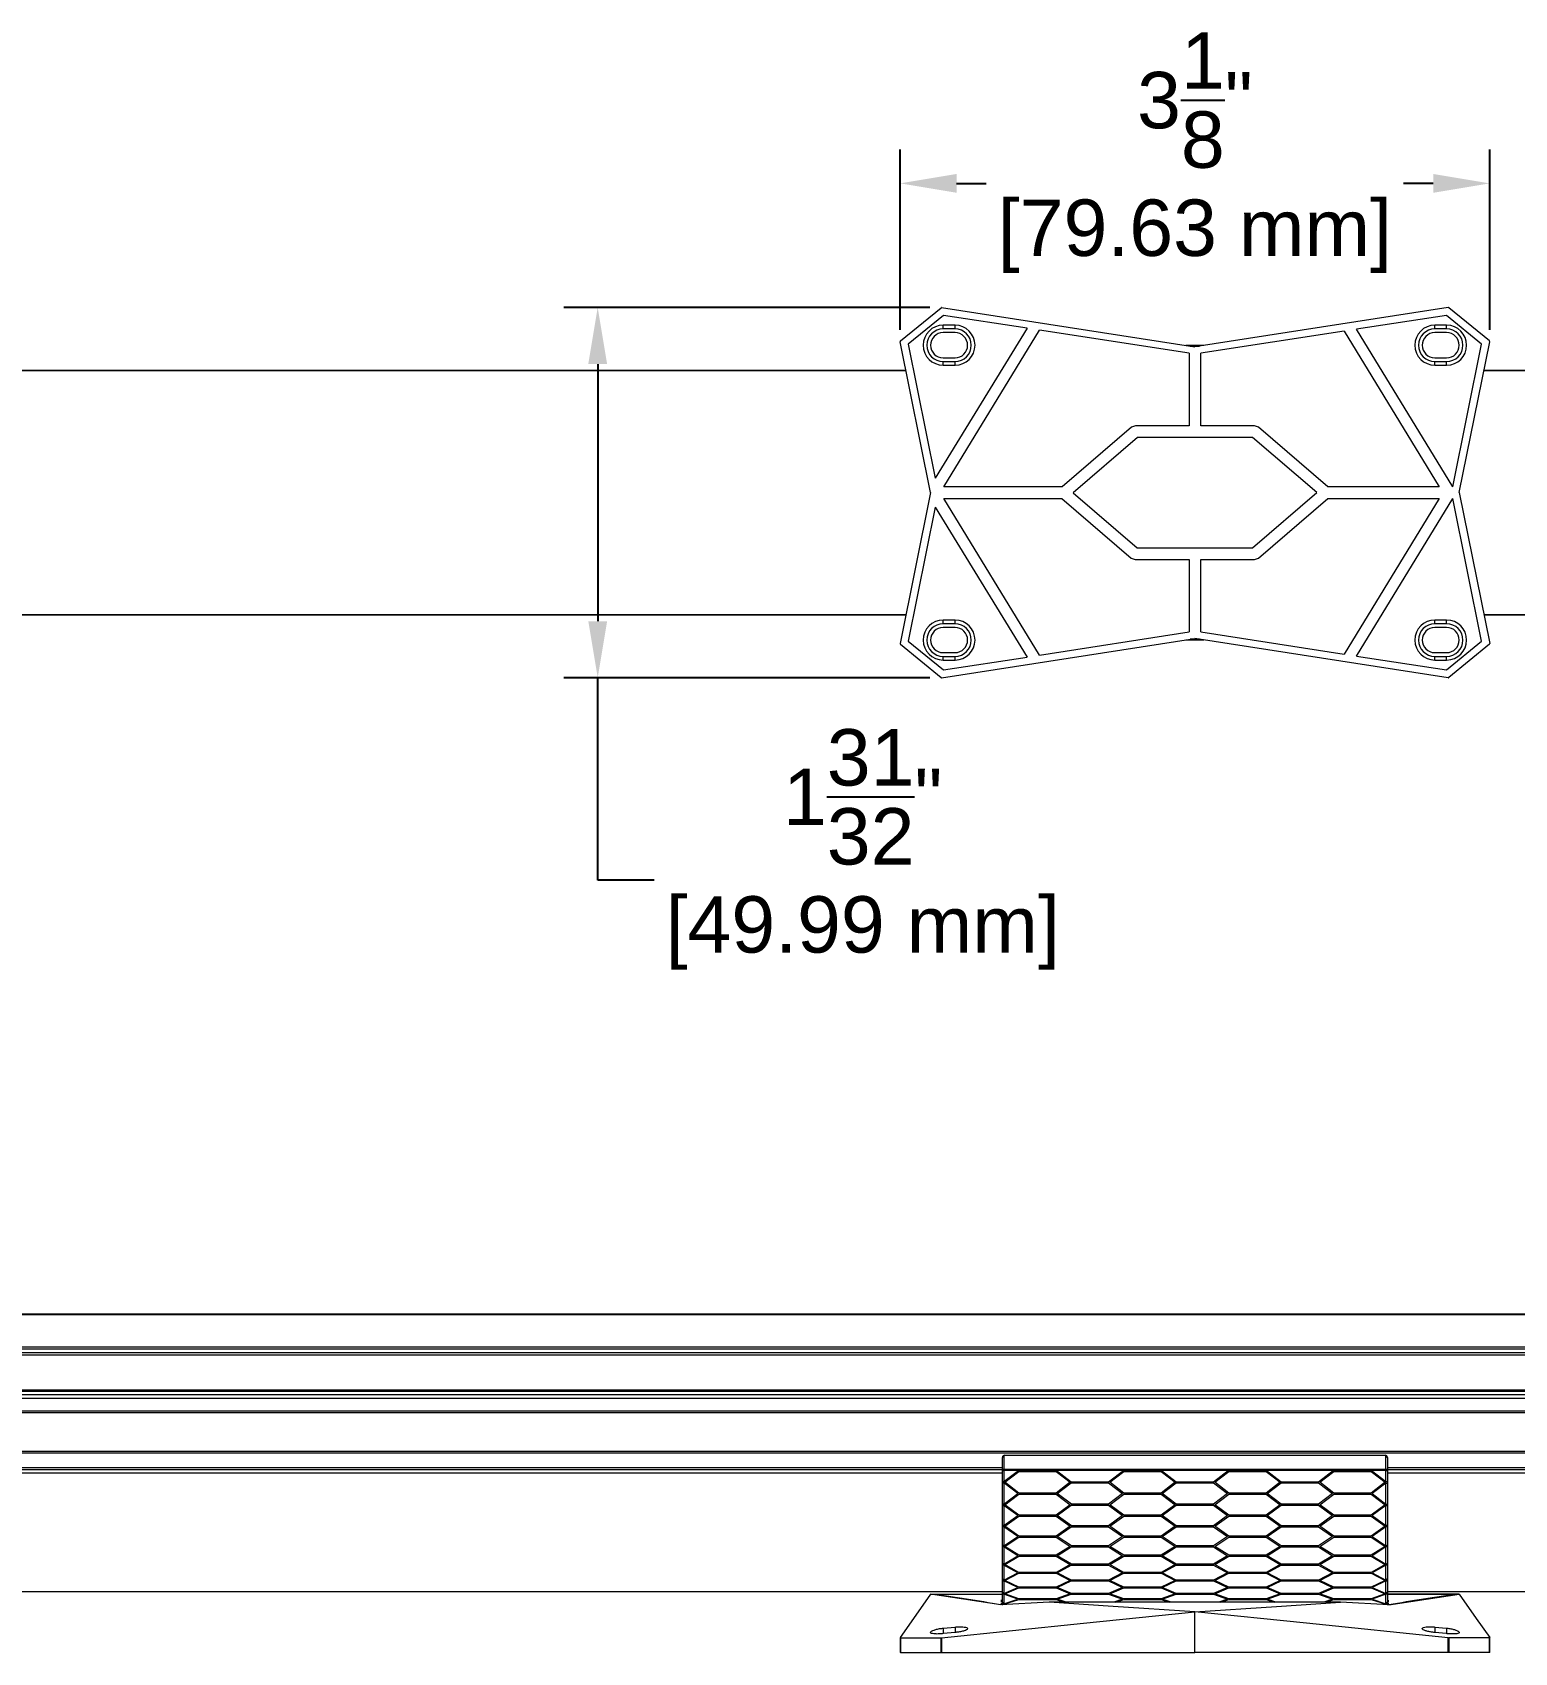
# Model space of a CAD drawing. Header units: inches. Extents: x 0.3 to 62.2, y -4.9 to 14.1.
# Drawn here: x 41.33 to 49.21, y 5.24 to 13.86 of the extents above; entities that cross this region are included whole.
import ezdxf

# ---------------------------------------------------------------- set-up
doc = ezdxf.new("R2010")
doc.units = ezdxf.units.IN
doc.header["$MEASUREMENT"] = 0
doc.layers.get('Defpoints').update_dxf_attribs({"color": 1})
doc.layers.add('Graze 2.0 Int', color=7, linetype='Continuous')
doc.styles.get("Standard").update_dxf_attribs({"font": 'Arial.ttf'})
doc.dimstyles.new('.1 DIM', dxfattribs={"dimscale": 0, "dimtxt": 0.3, "dimasz": 0.3, "dimexe": 0.18, "dimexo": 0.0625, "dimgap": 0.09, "dimtad": 0, "dimtih": 1, "dimtoh": 1, "dimdec": 5, "dimzin": 0, "dimdsep": 46, "dimlunit": 4, "dimtxsty": 'Standard', "dimcen": 0.09, "dimadec": 0, "dimazin": 0, "dimtfac": 1, "dimtdec": 5, "dimtofl": 0, "dimtmove": 0, "dimatfit": 3, "dimfxl": 1, "dimtolj": 1, "dimtzin": 0, "dimarcsym": 0})

# ---------------------------------------------------------------- blocks, each defined once
blk = doc.blocks.new('*D38')
at = {"layer": 'Defpoints', "color": 0, "lineweight": -2, "transparency": 16777216}
for p, q in [((45.9433, 12.2759), (45.9433, 13.2346)), ((49.0782, 12.2759), (49.0782, 13.2346)), ((46.2433, 13.0546), (46.4017, 13.0546)), ((48.7782, 13.0546), (48.6199, 13.0546))]:
    blk.add_line(p, q, dxfattribs=at)
at = {"layer": 'Defpoints', "color": 0, "transparency": 16777216}
for p in [(49.0782, 13.0546), (45.9433, 12.2134), (49.0782, 12.2134)]:
    blk.add_point(p, dxfattribs=at)
for points in [[(46.2433, 13.1046), (46.2433, 13.0046), (45.9433, 13.0546)], [(48.7782, 13.1046), (48.7782, 13.0046), (49.0782, 13.0546)]]:
    blk.add_solid(points, dxfattribs=at)
at = {"layer": 'Defpoints', "color": 0, "transparency": 16777216, "char_height": 0.3, "attachment_point": 5}
for s, insert in [('\\A1;3{\\H1x;\\S1/8;}"', (47.5108, 13.4974)), ('\\A1;[79.63 mm]', (47.5108, 12.7736))]:
    blk.add_mtext(s, dxfattribs=dict(at, insert=insert))
blk = doc.blocks.new('*D39')
at = {"layer": 'Defpoints', "color": 0, "lineweight": -2, "transparency": 16777216}
for p, q in [((46.1008, 12.3941), (44.1553, 12.3941)), ((44.3353, 12.0941), (44.3353, 10.726)), ((46.1008, 10.426), (44.1553, 10.426)), ((44.3353, 9.3495), (44.3353, 10.426)), ((44.6353, 9.3495), (44.3353, 9.3495))]:
    blk.add_line(p, q, dxfattribs=at)
at = {"layer": 'Defpoints', "color": 0, "transparency": 16777216}
for p in [(46.1633, 12.3941), (44.3353, 10.426), (46.1633, 10.426)]:
    blk.add_point(p, dxfattribs=at)
for points in [[(44.2853, 12.0941), (44.3853, 12.0941), (44.3353, 12.3941)], [(44.2853, 10.726), (44.3853, 10.726), (44.3353, 10.426)]]:
    blk.add_solid(points, dxfattribs=at)
at = {"layer": 'Defpoints', "color": 0, "transparency": 16777216, "char_height": 0.3, "attachment_point": 5}
for s, insert in [('\\A1;1{\\H1x;\\S31/32;}"', (45.7444, 9.7924)), ('\\A1;[49.99 mm]', (45.7444, 9.0686))]:
    blk.add_mtext(s, dxfattribs=dict(at, insert=insert))

msp = doc.modelspace()

# ---------------------------------------------------------------- linework, layer by layer
at = {"layer": 'Graze 2.0 Int', "color": 7, "linetype": 'Continuous', "lineweight": 15}
for p, q in [((45.944756, 12.216441), (46.160768, 12.393205)), ((46.173472, 12.352727), (45.986202, 12.199484)), ((46.163863, 12.394049), (47.510768, 12.186043)), ((46.618173, 12.284051), (46.173472, 12.352727)), ((48.857674, 12.394049), (47.510768, 12.186043)), ((48.848065, 12.352727), (48.370095, 12.278913)), ((49.035334, 12.199484), (48.848065, 12.352727)), ((49.076781, 12.216441), (48.860768, 12.393205)), ((46.618173, 12.284051), (46.130021, 11.486416)), ((46.172192, 12.280534), (46.172192, 12.300219)), ((46.235186, 12.300219), (46.172192, 12.300219)), ((46.235186, 12.280534), (46.172192, 12.280534)), ((46.235186, 12.260848), (46.172192, 12.260848)), ((46.174851, 11.44101), (46.684519, 12.273805)), ((46.235186, 12.280534), (46.235186, 12.300219)), ((47.479796, 12.150988), (46.684519, 12.273805)), ((48.303742, 12.268666), (47.541735, 12.150988)), ((48.303742, 12.268666), (48.810273, 11.44101)), ((48.88249, 11.441666), (48.370095, 12.278913)), ((48.786351, 12.280534), (48.786351, 12.300219)), ((48.849344, 12.300219), (48.786351, 12.300219)), ((48.849344, 12.280534), (48.786351, 12.280534)), ((48.849344, 12.260848), (48.786351, 12.260848)), ((48.849344, 12.280534), (48.849344, 12.300219)), ((46.105261, 11.41004), (45.94339, 12.212616)), ((45.986202, 12.199484), (46.130021, 11.486416)), ((47.558265, 12.193378), (47.463272, 12.193378)), ((47.479796, 12.150988), (47.479796, 11.765716)), ((47.541735, 11.765716), (47.541735, 12.150988)), ((48.88249, 11.441666), (49.035334, 12.199484)), ((48.916275, 11.41004), (49.078147, 12.212616)), ((46.172192, 12.126986), (46.235186, 12.126986)), ((46.172192, 12.107301), (46.235186, 12.107301)), ((46.172192, 12.087615), (46.172192, 12.107301)), ((46.172192, 12.087615), (46.235186, 12.087615)), ((46.235186, 12.087615), (46.235186, 12.107301)), ((48.786351, 12.126986), (48.849344, 12.126986)), ((48.786351, 12.107301), (48.849344, 12.107301)), ((48.786351, 12.087615), (48.786351, 12.107301)), ((48.786351, 12.087615), (48.849344, 12.087615)), ((48.849344, 12.087615), (48.849344, 12.107301)), ((45.974301, 12.059356), (13.022658, 12.059356)), ((13.022719, 12.059663), (45.974239, 12.059663)), ((52.109316, 12.059356), (49.047236, 12.059356)), ((49.047298, 12.059663), (53.430217, 12.059663)), ((47.174256, 11.758247), (46.80465, 11.44101)), ((47.194428, 11.765716), (47.174256, 11.758247)), ((47.479796, 11.765716), (47.194428, 11.765716)), ((47.828202, 11.765716), (47.541735, 11.765716)), ((47.848374, 11.758243), (47.828202, 11.765716)), ((48.217828, 11.44101), (47.848374, 11.758243)), ((47.205897, 11.703776), (46.862716, 11.409222)), ((47.816729, 11.703776), (47.205897, 11.703776)), ((48.158819, 11.41004), (47.816729, 11.703776)), ((46.105261, 11.41004), (45.94339, 10.607464)), ((46.80465, 11.44101), (46.174851, 11.44101)), ((46.174851, 11.37907), (46.802756, 11.37907)), ((46.684519, 10.546275), (46.174851, 11.37907)), ((46.802756, 11.37907), (47.172061, 11.06184)), ((46.862716, 11.409222), (47.203717, 11.116303)), ((47.816729, 11.116303), (48.158819, 11.41004)), ((47.848374, 11.06184), (48.217828, 11.37907)), ((48.810273, 11.44101), (48.217828, 11.44101)), ((48.217828, 11.37907), (48.810267, 11.37907)), ((48.810267, 11.37907), (48.303742, 10.551414)), ((48.370095, 10.541167), (48.88249, 11.378414)), ((49.035334, 10.620596), (48.88249, 11.378414)), ((48.916275, 11.41004), (49.078147, 10.607464)), ((46.130021, 11.333663), (45.986202, 10.620596)), ((46.130021, 11.333663), (46.618173, 10.536029)), ((47.203717, 11.116303), (47.816729, 11.116303)), ((47.172061, 11.06184), (47.192241, 11.054364)), ((47.192241, 11.054364), (47.479796, 11.054364)), ((47.479796, 11.054364), (47.479796, 10.669092)), ((47.541735, 11.054364), (47.828202, 11.054364)), ((47.541735, 10.669092), (47.541735, 11.054364)), ((47.828202, 11.054364), (47.848374, 11.06184)), ((13.022658, 10.760724), (45.974301, 10.760724)), ((45.974239, 10.760416), (13.022719, 10.760416)), ((46.172192, 10.712779), (46.172192, 10.732464)), ((46.235186, 10.732464), (46.172192, 10.732464)), ((46.235186, 10.712779), (46.172192, 10.712779)), ((46.235186, 10.693093), (46.172192, 10.693093)), ((46.235186, 10.712779), (46.235186, 10.732464)), ((48.786351, 10.712779), (48.786351, 10.732464)), ((48.849344, 10.732464), (48.786351, 10.732464)), ((48.849344, 10.712779), (48.786351, 10.712779)), ((48.849344, 10.693093), (48.786351, 10.693093)), ((48.849344, 10.712779), (48.849344, 10.732464)), ((49.047236, 10.760724), (52.109316, 10.760724)), ((53.430217, 10.760416), (49.047298, 10.760416)), ((45.944756, 10.603638), (46.160768, 10.426875)), ((45.986202, 10.620596), (46.173472, 10.467353)), ((46.163863, 10.426031), (47.510768, 10.634036)), ((46.684519, 10.546275), (47.479801, 10.669092)), ((47.463272, 10.626702), (47.558265, 10.626702)), ((47.479796, 10.669092), (47.479801, 10.669092)), ((48.857674, 10.426031), (47.510768, 10.634036)), ((47.541735, 10.669092), (48.303742, 10.551414)), ((48.848065, 10.467353), (49.035334, 10.620596)), ((49.076781, 10.603638), (48.860768, 10.426875)), ((46.172192, 10.559231), (46.235186, 10.559231)), ((46.172192, 10.539546), (46.235186, 10.539546)), ((46.172192, 10.51986), (46.172192, 10.539546)), ((46.172192, 10.51986), (46.235186, 10.51986)), ((46.173472, 10.467353), (46.618173, 10.536029)), ((46.235186, 10.51986), (46.235186, 10.539546)), ((48.370095, 10.541167), (48.848065, 10.467353)), ((48.786351, 10.559231), (48.849344, 10.559231)), ((48.786351, 10.539546), (48.849344, 10.539546)), ((48.786351, 10.51986), (48.786351, 10.539546)), ((48.786351, 10.51986), (48.849344, 10.51986)), ((48.849344, 10.51986), (48.849344, 10.539546)), ((53.430217, 7.041502), (5.566741, 7.041502)), ((53.430217, 7.038469), (5.566741, 7.038469)), ((5.566741, 6.868111), (53.430217, 6.868111)), ((53.430217, 6.855653), (5.566741, 6.855653)), ((5.566741, 6.838355), (53.430217, 6.838355)), ((53.430217, 6.823091), (5.566741, 6.823091)), ((53.430217, 6.637394), (5.566741, 6.637394)), ((6.887643, 6.631966), (52.109316, 6.631966)), ((6.887643, 6.613516), (52.109316, 6.613516)), ((52.109316, 6.593604), (6.887643, 6.593604)), ((6.887643, 6.526882), (52.109316, 6.526882)), ((52.109316, 6.517449), (6.887643, 6.517449)), ((52.109316, 6.310733), (6.887643, 6.310733)), ((52.109316, 6.302859), (6.887643, 6.302859)), ((46.498931, 6.289778), (46.494993, 6.28584)), ((46.498931, 6.291048), (46.498931, 6.289778)), ((46.498931, 6.291048), (48.522606, 6.291048)), ((48.522606, 6.289778), (46.498931, 6.289778)), ((48.522606, 6.291048), (48.522606, 6.289778)), ((48.526543, 6.28584), (48.522606, 6.289778)), ((12.509838, 6.216243), (46.487119, 6.216243)), ((46.487119, 6.211057), (46.487119, 6.279237)), ((46.487119, 6.151879), (46.487119, 6.211057)), ((46.494993, 6.28584), (46.494993, 6.217661)), ((46.494993, 6.217661), (48.526543, 6.217661)), ((46.494993, 6.217661), (46.494993, 6.210905)), ((48.526543, 6.210905), (46.494993, 6.210905)), ((46.494993, 6.210905), (46.494993, 6.151126)), ((46.494993, 6.151126), (46.572252, 6.210698)), ((46.499821, 6.147413), (46.574273, 6.204799)), ((46.572252, 6.210698), (46.774785, 6.210698)), ((46.574273, 6.204799), (46.772764, 6.204799)), ((46.772764, 6.204799), (46.847419, 6.147257)), ((46.774785, 6.210698), (46.853257, 6.150193)), ((47.05188, 6.150193), (47.130351, 6.210698)), ((47.057921, 6.147413), (47.132372, 6.204799)), ((47.130351, 6.210698), (47.332885, 6.210698)), ((47.132372, 6.204799), (47.330864, 6.204799)), ((47.330864, 6.204799), (47.405519, 6.147257)), ((47.332885, 6.210698), (47.411357, 6.150193)), ((47.60998, 6.150193), (47.688445, 6.210698)), ((47.616021, 6.147413), (47.690466, 6.204799)), ((47.688445, 6.210698), (47.890985, 6.210698)), ((47.690466, 6.204799), (47.888964, 6.204799)), ((47.888964, 6.204799), (47.963612, 6.147257)), ((47.890985, 6.210698), (47.969451, 6.150193)), ((48.168073, 6.150193), (48.246545, 6.210698)), ((48.174114, 6.147413), (48.248565, 6.204799)), ((48.246545, 6.210698), (48.449085, 6.210698)), ((48.248565, 6.204799), (48.447064, 6.204799)), ((48.447064, 6.204799), (48.521712, 6.147257)), ((48.449085, 6.210698), (48.526543, 6.150968)), ((48.526543, 6.217661), (48.526543, 6.28584)), ((48.526543, 6.217661), (48.526543, 6.210905)), ((48.526543, 6.150968), (48.526543, 6.210905)), ((48.534418, 6.279237), (48.534418, 6.211057)), ((48.534418, 6.216243), (52.109316, 6.216243)), ((48.534418, 6.211057), (48.534418, 6.151723)), ((46.487119, 6.144529), (46.487119, 6.151879)), ((46.487119, 6.033771), (46.487119, 6.144529)), ((46.494993, 6.151126), (46.494993, 6.143701)), ((46.568632, 6.087391), (46.494993, 6.143701)), ((46.494993, 6.143701), (46.494993, 6.031819)), ((46.574673, 6.090142), (46.499821, 6.147413)), ((46.847419, 6.147257), (46.772764, 6.090142)), ((46.77897, 6.087392), (46.853421, 6.144323)), ((46.853257, 6.150193), (47.05188, 6.150193)), ((46.853421, 6.144323), (47.051913, 6.144323)), ((47.051913, 6.144323), (47.12655, 6.087251)), ((47.132772, 6.090142), (47.057921, 6.147413)), ((47.405519, 6.147257), (47.330864, 6.090142)), ((47.337069, 6.087392), (47.411521, 6.144323)), ((47.411357, 6.150193), (47.60998, 6.150193)), ((47.411521, 6.144323), (47.610012, 6.144323)), ((47.610012, 6.144323), (47.684647, 6.087254)), ((47.690873, 6.090142), (47.616021, 6.147413)), ((47.963612, 6.147257), (47.888964, 6.090142)), ((47.895169, 6.087392), (47.969621, 6.144323)), ((47.969451, 6.150193), (48.168073, 6.150193)), ((47.969621, 6.144323), (48.168112, 6.144323)), ((48.168112, 6.144323), (48.242746, 6.087254)), ((48.248972, 6.090142), (48.174114, 6.147413)), ((48.521712, 6.147257), (48.447064, 6.090142)), ((48.526543, 6.143549), (48.452903, 6.087238)), ((48.526543, 6.143549), (48.526543, 6.150968)), ((48.526543, 6.031665), (48.526543, 6.143549)), ((48.534418, 6.151723), (48.534418, 6.144378)), ((48.534418, 6.144378), (48.534418, 6.033619)), ((46.487119, 6.026624), (46.487119, 6.033771)), ((46.494993, 6.031819), (46.568632, 6.087391)), ((46.494993, 6.031819), (46.494993, 6.024599)), ((46.499821, 6.028207), (46.574273, 6.084336)), ((46.574273, 6.084336), (46.772764, 6.084336)), ((46.772764, 6.090142), (46.574673, 6.090142)), ((46.772764, 6.084336), (46.847419, 6.028056)), ((46.853821, 6.030912), (46.77897, 6.087392)), ((47.12655, 6.087251), (47.051881, 6.030912)), ((47.057938, 6.028195), (47.132405, 6.084335)), ((47.132405, 6.084335), (47.330864, 6.084336)), ((47.330864, 6.090142), (47.132772, 6.090142)), ((47.330864, 6.084336), (47.405519, 6.028056)), ((47.411921, 6.030912), (47.337069, 6.087392)), ((47.684647, 6.087254), (47.60998, 6.030912)), ((47.616038, 6.028195), (47.690505, 6.084335)), ((47.690505, 6.084335), (47.888964, 6.084336)), ((47.888964, 6.090142), (47.690873, 6.090142)), ((47.888964, 6.084336), (47.963612, 6.028056)), ((47.970021, 6.030912), (47.895169, 6.087392)), ((48.242746, 6.087254), (48.168074, 6.030912)), ((48.174135, 6.028192), (48.248605, 6.084336)), ((48.248605, 6.084336), (48.447064, 6.084336)), ((48.447064, 6.090142), (48.248972, 6.090142)), ((48.447064, 6.084336), (48.521712, 6.028056)), ((48.452903, 6.087238), (48.526543, 6.031665)), ((48.526543, 6.024451), (48.526543, 6.031665)), ((48.534418, 6.033619), (48.534418, 6.026477)), ((46.487119, 5.920254), (46.487119, 6.026624)), ((46.568633, 5.970198), (46.494993, 6.024599)), ((46.494993, 6.024599), (46.494993, 5.917149)), ((46.494993, 5.917149), (46.568633, 5.970198)), ((46.574673, 5.972842), (46.499821, 6.028207)), ((46.499821, 5.913724), (46.574273, 5.967266)), ((46.574273, 5.967266), (46.772764, 5.967266)), ((46.772764, 5.972842), (46.574673, 5.972842)), ((46.847419, 6.028056), (46.772764, 5.972842)), ((46.772764, 5.967266), (46.847419, 5.913581)), ((46.77897, 5.9702), (46.853421, 6.025203)), ((46.853821, 5.916288), (46.77897, 5.9702)), ((46.853421, 6.025203), (47.051913, 6.025203)), ((47.051881, 6.030912), (46.853821, 6.030912)), ((47.12655, 5.970065), (47.05188, 5.916288)), ((47.051913, 6.025203), (47.12655, 5.970065)), ((47.057937, 5.913712), (47.132406, 5.967266)), ((47.132772, 5.972842), (47.057938, 6.028195)), ((47.132406, 5.967266), (47.330864, 5.967266)), ((47.330864, 5.972842), (47.132772, 5.972842)), ((47.405519, 6.028056), (47.330864, 5.972842)), ((47.330864, 5.967266), (47.405519, 5.913581)), ((47.337069, 5.9702), (47.411521, 6.025203)), ((47.411921, 5.916288), (47.337069, 5.9702)), ((47.411521, 6.025203), (47.610012, 6.025203)), ((47.60998, 6.030912), (47.411921, 6.030912)), ((47.684647, 5.970068), (47.60998, 5.916288)), ((47.610012, 6.025203), (47.684647, 5.970068)), ((47.616037, 5.913712), (47.690505, 5.967266)), ((47.690873, 5.972842), (47.616038, 6.028195)), ((47.690505, 5.967266), (47.888964, 5.967266)), ((47.888964, 5.972842), (47.690873, 5.972842)), ((47.963612, 6.028056), (47.888964, 5.972842)), ((47.888964, 5.967266), (47.963612, 5.913581)), ((47.895169, 5.9702), (47.969621, 6.025203)), ((47.970021, 5.916288), (47.895169, 5.9702)), ((47.969621, 6.025203), (48.168112, 6.025203)), ((48.168074, 6.030912), (47.970021, 6.030912)), ((48.242747, 5.970068), (48.168073, 5.916288)), ((48.168112, 6.025203), (48.242747, 5.970068)), ((48.174134, 5.91371), (48.248605, 5.967266)), ((48.248972, 5.972842), (48.174135, 6.028192)), ((48.248605, 5.967266), (48.447064, 5.967266)), ((48.447064, 5.972842), (48.248972, 5.972842)), ((48.521712, 6.028056), (48.447064, 5.972842)), ((48.447064, 5.967266), (48.521712, 5.913581)), ((48.526543, 6.024451), (48.452903, 5.970052)), ((48.452903, 5.970052), (48.526543, 5.917004)), ((48.526543, 5.917004), (48.526543, 6.024451)), ((48.534418, 6.026477), (48.534418, 5.92011)), ((46.487119, 5.913479), (46.487119, 5.920254)), ((46.487119, 5.814046), (46.487119, 5.913479)), ((46.494993, 5.917149), (46.494993, 5.910306)), ((46.568633, 5.859116), (46.494993, 5.910306)), ((46.494993, 5.910306), (46.494993, 5.809863)), ((46.494993, 5.809863), (46.568633, 5.859116)), ((46.574673, 5.861588), (46.499821, 5.913724)), ((46.772764, 5.861588), (46.574673, 5.861588)), ((46.847419, 5.913581), (46.772764, 5.861588)), ((46.77897, 5.859117), (46.853421, 5.910878)), ((46.853821, 5.809069), (46.77897, 5.859117)), ((46.853421, 5.910878), (47.051913, 5.910878)), ((47.05188, 5.916288), (46.853821, 5.916288)), ((47.12655, 5.858991), (47.05188, 5.809069)), ((47.051913, 5.910878), (47.12655, 5.858991)), ((47.132772, 5.861588), (47.057937, 5.913712)), ((47.330864, 5.861588), (47.132772, 5.861588)), ((47.405519, 5.913581), (47.330864, 5.861588)), ((47.337069, 5.859117), (47.411521, 5.910878)), ((47.411921, 5.809069), (47.337069, 5.859117)), ((47.411521, 5.910878), (47.610012, 5.910878)), ((47.60998, 5.916288), (47.411921, 5.916288)), ((47.684647, 5.858994), (47.60998, 5.809069)), ((47.610012, 5.910878), (47.684647, 5.858994)), ((47.690873, 5.861588), (47.616037, 5.913712)), ((47.888964, 5.861588), (47.690873, 5.861588)), ((47.963612, 5.913581), (47.888964, 5.861588)), ((47.895169, 5.859117), (47.969621, 5.910878)), ((47.970021, 5.809069), (47.895169, 5.859117)), ((47.969621, 5.910878), (48.168112, 5.910878)), ((48.168073, 5.916288), (47.970021, 5.916288)), ((48.242747, 5.858994), (48.168073, 5.809069)), ((48.168112, 5.910878), (48.242747, 5.858994)), ((48.248972, 5.861588), (48.174134, 5.91371)), ((48.447064, 5.861588), (48.248972, 5.861588)), ((48.521712, 5.913581), (48.447064, 5.861588)), ((48.526543, 5.910165), (48.452903, 5.858979)), ((48.452903, 5.858979), (48.526543, 5.809728)), ((48.526543, 5.910165), (48.526543, 5.917004)), ((48.526543, 5.809728), (48.526543, 5.910165)), ((48.534418, 5.92011), (48.534418, 5.91334)), ((48.534418, 5.91334), (48.534418, 5.813913)), ((46.487119, 5.807806), (46.487119, 5.814046)), ((46.487119, 5.717691), (46.487119, 5.807806)), ((46.494993, 5.809863), (46.494993, 5.80356)), ((46.568632, 5.756809), (46.494993, 5.80356)), ((46.494993, 5.80356), (46.494993, 5.712529)), ((46.499821, 5.806706), (46.574273, 5.856376)), ((46.574673, 5.759051), (46.499821, 5.806706)), ((46.574273, 5.856376), (46.772764, 5.856376)), ((46.772764, 5.856376), (46.847419, 5.806575)), ((46.847419, 5.806575), (46.772764, 5.759051)), ((46.77897, 5.756811), (46.853421, 5.804086)), ((46.853421, 5.804086), (47.051913, 5.804086)), ((47.05188, 5.809069), (46.853821, 5.809069)), ((47.051913, 5.804086), (47.12655, 5.756697)), ((47.057937, 5.806696), (47.132406, 5.856376)), ((47.132772, 5.759051), (47.057937, 5.806696)), ((47.132406, 5.856376), (47.330864, 5.856376)), ((47.330864, 5.856376), (47.405519, 5.806575)), ((47.405519, 5.806575), (47.330864, 5.759051)), ((47.337069, 5.756811), (47.411521, 5.804086)), ((47.411521, 5.804086), (47.610012, 5.804086)), ((47.60998, 5.809069), (47.411921, 5.809069)), ((47.610012, 5.804086), (47.684647, 5.756699)), ((47.616037, 5.806696), (47.690505, 5.856376)), ((47.690873, 5.759051), (47.616037, 5.806696)), ((47.690505, 5.856376), (47.888964, 5.856376)), ((47.888964, 5.856376), (47.963612, 5.806575)), ((47.963612, 5.806575), (47.888964, 5.759051)), ((47.895169, 5.756811), (47.969621, 5.804086)), ((47.969621, 5.804086), (48.168112, 5.804086)), ((48.168073, 5.809069), (47.970021, 5.809069)), ((48.168112, 5.804086), (48.242747, 5.756699)), ((48.174134, 5.806694), (48.248605, 5.856376)), ((48.248972, 5.759051), (48.174134, 5.806694)), ((48.248605, 5.856376), (48.447064, 5.856376)), ((48.447064, 5.856376), (48.521712, 5.806575)), ((48.521712, 5.806575), (48.447064, 5.759051)), ((48.526543, 5.803431), (48.452903, 5.756686)), ((48.526543, 5.803431), (48.526543, 5.809728)), ((48.526543, 5.71241), (48.526543, 5.803431)), ((48.534418, 5.813913), (48.534418, 5.807678)), ((48.534418, 5.807678), (48.534418, 5.717572)), ((46.487119, 5.712135), (46.487119, 5.717691)), ((46.487119, 5.633481), (46.487119, 5.712135)), ((46.494993, 5.712529), (46.568632, 5.756809)), ((46.494993, 5.712529), (46.494993, 5.706917)), ((46.568633, 5.665713), (46.494993, 5.706917)), ((46.494993, 5.706917), (46.494993, 5.627464)), ((46.499821, 5.709717), (46.574273, 5.754327)), ((46.574673, 5.667671), (46.499821, 5.709717)), ((46.574273, 5.754327), (46.772764, 5.754327)), ((46.772764, 5.759051), (46.574673, 5.759051)), ((46.772764, 5.754327), (46.847419, 5.7096)), ((46.847419, 5.7096), (46.772764, 5.667671)), ((46.853821, 5.711822), (46.77897, 5.756811)), ((46.77897, 5.665714), (46.853421, 5.707385)), ((46.853421, 5.707385), (47.051913, 5.707385)), ((47.05188, 5.711822), (46.853821, 5.711822)), ((47.12655, 5.756697), (47.05188, 5.711822)), ((47.051913, 5.707385), (47.12655, 5.665615)), ((47.057937, 5.709708), (47.132406, 5.754327)), ((47.132772, 5.667671), (47.057937, 5.709708)), ((47.132406, 5.754327), (47.330864, 5.754327)), ((47.330864, 5.759051), (47.132772, 5.759051)), ((47.330864, 5.754327), (47.405519, 5.7096)), ((47.405519, 5.7096), (47.330864, 5.667671)), ((47.411921, 5.711822), (47.337069, 5.756811)), ((47.337069, 5.665714), (47.411521, 5.707385)), ((47.411521, 5.707385), (47.610012, 5.707385)), ((47.60998, 5.711822), (47.411921, 5.711822)), ((47.684647, 5.756699), (47.60998, 5.711822)), ((47.610012, 5.707385), (47.684647, 5.665616)), ((47.616037, 5.709708), (47.690505, 5.754327)), ((47.690873, 5.667671), (47.616037, 5.709708)), ((47.690505, 5.754327), (47.888964, 5.754327)), ((47.888964, 5.759051), (47.690873, 5.759051)), ((47.888964, 5.754327), (47.963612, 5.7096)), ((47.963612, 5.7096), (47.888964, 5.667671)), ((47.970021, 5.711822), (47.895169, 5.756811)), ((47.895169, 5.665714), (47.969621, 5.707385)), ((47.969621, 5.707385), (48.168112, 5.707385)), ((48.168073, 5.711822), (47.970021, 5.711822)), ((48.242747, 5.756699), (48.168073, 5.711822)), ((48.168112, 5.707385), (48.242747, 5.665616)), ((48.174134, 5.709706), (48.248605, 5.754327)), ((48.248972, 5.667671), (48.174134, 5.709706)), ((48.248605, 5.754327), (48.447064, 5.754327)), ((48.447064, 5.759051), (48.248972, 5.759051)), ((48.447064, 5.754327), (48.521712, 5.7096)), ((48.521712, 5.7096), (48.447064, 5.667671)), ((48.452903, 5.756686), (48.526543, 5.71241)), ((48.526543, 5.706802), (48.452903, 5.665605)), ((48.526543, 5.706802), (48.526543, 5.71241)), ((48.526543, 5.627362), (48.526543, 5.706802)), ((48.534418, 5.717572), (48.534418, 5.712021)), ((48.534418, 5.712021), (48.534418, 5.63338)), ((46.487119, 5.628742), (46.487119, 5.633481)), ((46.487119, 5.563438), (46.487119, 5.628742)), ((46.494993, 5.627464), (46.568633, 5.665713)), ((46.494993, 5.627464), (46.494993, 5.622677)), ((46.568632, 5.58801), (46.494993, 5.622677)), ((46.494993, 5.622677), (46.494993, 5.55671)), ((46.499821, 5.625064), (46.574273, 5.663548)), ((46.574673, 5.589636), (46.499821, 5.625064)), ((46.574273, 5.663548), (46.772764, 5.663548)), ((46.772764, 5.667671), (46.574673, 5.667671)), ((46.772764, 5.663548), (46.847419, 5.624964)), ((46.847419, 5.624964), (46.772764, 5.589636)), ((46.853821, 5.62686), (46.77897, 5.665714)), ((46.77897, 5.588011), (46.853421, 5.623076)), ((46.853421, 5.623076), (47.051913, 5.623076)), ((47.05188, 5.62686), (46.853821, 5.62686)), ((47.12655, 5.665615), (47.05188, 5.62686)), ((47.051913, 5.623076), (47.12655, 5.587928)), ((47.057937, 5.625056), (47.132406, 5.663548)), ((47.132772, 5.589636), (47.057937, 5.625056)), ((47.132406, 5.663548), (47.330864, 5.663548)), ((47.330864, 5.667671), (47.132772, 5.667671)), ((47.330864, 5.663548), (47.405519, 5.624964)), ((47.405519, 5.624964), (47.330864, 5.589636)), ((47.411921, 5.62686), (47.337069, 5.665714)), ((47.337069, 5.588011), (47.411521, 5.623076)), ((47.411521, 5.623076), (47.610012, 5.623076)), ((47.60998, 5.62686), (47.411921, 5.62686)), ((47.684647, 5.665616), (47.60998, 5.62686)), ((47.610012, 5.623076), (47.684647, 5.58793)), ((47.616037, 5.625056), (47.690505, 5.663548)), ((47.690873, 5.589636), (47.616037, 5.625056)), ((47.690505, 5.663548), (47.888964, 5.663548)), ((47.888964, 5.667671), (47.690873, 5.667671)), ((47.888964, 5.663548), (47.963612, 5.624964)), ((47.963612, 5.624964), (47.888964, 5.589636)), ((47.970021, 5.62686), (47.895169, 5.665714)), ((47.895169, 5.588011), (47.969621, 5.623076)), ((47.969621, 5.623076), (48.168112, 5.623076)), ((48.168073, 5.62686), (47.970021, 5.62686)), ((48.242747, 5.665616), (48.168073, 5.62686)), ((48.168112, 5.623076), (48.242746, 5.58793)), ((48.174134, 5.625054), (48.248605, 5.663548)), ((48.248972, 5.589636), (48.174134, 5.625054)), ((48.248605, 5.663548), (48.447064, 5.663548)), ((48.447064, 5.667671), (48.248972, 5.667671)), ((48.447064, 5.663548), (48.521712, 5.624964)), ((48.521712, 5.624964), (48.447064, 5.589636)), ((48.452903, 5.665605), (48.526543, 5.627362)), ((48.526543, 5.62258), (48.452903, 5.58792)), ((48.526543, 5.62258), (48.526543, 5.627362)), ((48.526543, 5.556628), (48.526543, 5.62258)), ((48.534418, 5.63338), (48.534418, 5.628645)), ((48.534418, 5.628645), (48.534418, 5.563356)), ((12.509838, 5.566619), (46.487119, 5.566619)), ((46.105264, 5.553233), (46.483182, 5.553233)), ((46.105265, 5.553233), (46.479245, 5.552847)), ((46.105324, 5.553224), (46.105276, 5.553232)), ((46.479245, 5.49584), (46.105324, 5.553224)), ((46.479245, 5.552847), (46.487119, 5.552847)), ((46.487119, 5.518117), (46.479245, 5.518117)), ((46.487119, 5.559629), (46.487119, 5.563438)), ((46.487119, 5.509228), (46.487119, 5.559629)), ((46.494993, 5.55671), (46.568632, 5.58801)), ((46.494993, 5.55671), (46.494993, 5.552863)), ((46.568633, 5.52556), (46.494993, 5.552863)), ((46.494993, 5.552863), (46.494993, 5.501951)), ((46.494993, 5.501951), (46.568633, 5.52556)), ((46.499821, 5.554779), (46.574273, 5.586213)), ((46.574673, 5.526817), (46.499821, 5.554779)), ((46.499821, 5.500534), (46.574273, 5.524175)), ((46.574273, 5.586213), (46.772764, 5.586213)), ((46.574273, 5.524175), (46.772764, 5.524175)), ((46.772764, 5.589636), (46.574673, 5.589636)), ((46.772764, 5.526817), (46.574673, 5.526817)), ((46.772764, 5.586213), (46.847419, 5.554699)), ((46.847419, 5.554699), (46.772764, 5.526817)), ((46.853821, 5.556224), (46.77897, 5.588011)), ((46.77897, 5.525561), (46.853421, 5.553183)), ((46.853421, 5.553183), (47.051913, 5.553183)), ((47.051881, 5.556224), (46.853821, 5.556224)), ((47.12655, 5.587928), (47.051881, 5.556224)), ((47.051913, 5.553183), (47.12655, 5.525497)), ((47.057938, 5.554773), (47.132405, 5.586213)), ((47.132772, 5.526817), (47.057938, 5.554773)), ((47.132406, 5.586213), (47.330864, 5.586213)), ((47.132406, 5.524175), (47.330864, 5.524175)), ((47.330864, 5.589636), (47.132772, 5.589636)), ((47.330864, 5.526817), (47.132772, 5.526817)), ((47.330864, 5.586213), (47.405519, 5.554699)), ((47.405519, 5.554699), (47.330864, 5.526817)), ((47.411921, 5.556224), (47.337069, 5.588011)), ((47.337069, 5.525561), (47.411521, 5.553183)), ((47.411521, 5.553183), (47.610012, 5.553183)), ((47.60998, 5.556224), (47.411921, 5.556224)), ((47.684647, 5.58793), (47.60998, 5.556224)), ((47.610012, 5.553183), (47.684647, 5.525498)), ((47.616038, 5.554773), (47.690505, 5.586213)), ((47.690873, 5.526817), (47.616038, 5.554773)), ((47.690505, 5.586213), (47.888964, 5.586213)), ((47.690505, 5.524175), (47.888964, 5.524175)), ((47.888964, 5.589636), (47.690873, 5.589636)), ((47.888964, 5.526817), (47.690873, 5.526817)), ((47.888964, 5.586213), (47.963612, 5.554699)), ((47.963612, 5.554699), (47.888964, 5.526817)), ((47.970021, 5.556224), (47.895169, 5.588011)), ((47.895169, 5.525561), (47.969621, 5.553183)), ((47.969621, 5.553183), (48.168112, 5.553183)), ((48.168074, 5.556224), (47.970021, 5.556224)), ((48.242746, 5.58793), (48.168074, 5.556224)), ((48.168112, 5.553183), (48.242747, 5.525498)), ((48.174135, 5.554771), (48.248605, 5.586213)), ((48.248972, 5.526817), (48.174135, 5.554771)), ((48.248605, 5.586213), (48.447064, 5.586213)), ((48.248605, 5.524175), (48.447064, 5.524175)), ((48.447064, 5.589636), (48.248972, 5.589636)), ((48.447064, 5.526817), (48.248972, 5.526817)), ((48.447064, 5.586213), (48.521712, 5.554699)), ((48.521712, 5.554699), (48.447064, 5.526817)), ((48.447064, 5.524175), (48.521712, 5.500476)), ((48.452903, 5.58792), (48.526543, 5.556628)), ((48.526543, 5.552784), (48.452903, 5.525491)), ((48.452903, 5.525491), (48.526543, 5.50189)), ((48.526543, 5.552784), (48.526543, 5.556628)), ((48.526543, 5.50189), (48.526543, 5.552784)), ((48.534418, 5.566619), (52.109316, 5.566619)), ((48.534418, 5.563356), (48.534418, 5.559551)), ((48.534418, 5.559551), (48.534418, 5.509168)), ((48.542292, 5.552847), (48.534418, 5.552847)), ((48.534418, 5.518117), (48.542292, 5.518117)), ((48.538355, 5.553233), (48.916272, 5.553233)), ((48.916271, 5.553233), (48.542292, 5.552847)), ((48.542292, 5.49584), (48.916213, 5.553224)), ((48.916261, 5.553232), (48.916213, 5.553224)), ((46.736035, 5.51065), (46.479245, 5.49584)), ((46.487119, 5.506441), (46.487119, 5.509228)), ((46.487119, 5.494677), (46.487119, 5.506441)), ((46.494993, 5.501951), (46.494993, 5.499135)), ((48.285502, 5.51065), (46.736035, 5.51065)), ((47.510768, 5.241807), (47.510768, 5.458349)), ((48.542292, 5.49584), (48.285502, 5.51065)), ((48.526543, 5.499077), (48.526543, 5.50189)), ((48.534418, 5.509168), (48.534418, 5.506384)), ((48.534418, 5.506384), (48.534418, 5.494681)), ((46.172192, 5.37166), (46.235186, 5.377893)), ((46.235186, 5.348733), (46.172192, 5.342476)), ((48.786351, 5.377893), (48.849344, 5.37166)), ((48.849344, 5.342476), (48.786351, 5.348733)), ((45.943312, 5.321023), (45.943312, 5.241807)), ((45.944756, 5.32055), (46.160768, 5.32055)), ((45.944756, 5.32055), (45.944756, 5.241807)), ((46.160768, 5.241807), (46.160768, 5.32055)), ((46.163863, 5.320727), (46.163863, 5.241807)), ((48.857674, 5.241807), (48.857674, 5.320727)), ((48.860768, 5.32055), (48.860768, 5.241807)), ((49.076781, 5.32055), (48.860768, 5.32055)), ((49.076781, 5.241807), (49.076781, 5.32055)), ((49.078225, 5.321021), (49.078225, 5.321023)), ((49.078225, 5.241807), (49.078225, 5.321021)), ((45.944756, 5.241807), (45.943312, 5.241807)), ((45.944756, 5.241807), (46.160768, 5.241807)), ((46.163863, 5.241807), (46.160768, 5.241807)), ((46.163863, 5.241807), (47.510768, 5.241807)), ((48.857674, 5.241807), (47.510768, 5.241807)), ((48.860768, 5.241807), (48.857674, 5.241807)), ((49.076781, 5.241807), (48.860768, 5.241807)), ((49.078225, 5.241807), (49.076781, 5.241807))]:
    msp.add_line(p, q, dxfattribs=at)
at = {"layer": 'Graze 2.0 Int', "color": 8, "linetype": 'Continuous', "lineweight": 15}
for p, q in [((47.486177, 12.189841), (47.53536, 12.189841)), ((47.49002, 12.189247), (47.531516, 12.189247)), ((45.974302, 12.059346), (13.022656, 12.059346)), ((52.109316, 12.059346), (49.047234, 12.059346)), ((13.022656, 10.760733), (45.974302, 10.760733)), ((49.047234, 10.760733), (52.109316, 10.760733)), ((47.535457, 10.630224), (47.48608, 10.630224)), ((47.53162, 10.630816), (47.489916, 10.630816)), ((46.487119, 6.224117), (12.509838, 6.224117)), ((52.109316, 6.224117), (48.534418, 6.224117)), ((46.487119, 6.195942), (12.509838, 6.195942)), ((52.109316, 6.195942), (48.534418, 6.195942)), ((46.479245, 5.516015), (46.487119, 5.516015)), ((46.772764, 5.524175), (46.815368, 5.51065)), ((46.825536, 5.51065), (46.77897, 5.525561)), ((47.12655, 5.525497), (47.080172, 5.51065)), ((47.089811, 5.51065), (47.132406, 5.524175)), ((47.330864, 5.524175), (47.373468, 5.51065)), ((47.383636, 5.51065), (47.337069, 5.525561)), ((47.684647, 5.525498), (47.638269, 5.51065)), ((47.647911, 5.51065), (47.690505, 5.524175)), ((47.888964, 5.524175), (47.931564, 5.51065)), ((47.941736, 5.51065), (47.895169, 5.525561)), ((48.242747, 5.525498), (48.196365, 5.51065)), ((48.20601, 5.51065), (48.248605, 5.524175)), ((48.534418, 5.516015), (48.542292, 5.516015)), ((46.487119, 5.511061), (46.479245, 5.511061)), ((46.479245, 5.502076), (46.487119, 5.502076)), ((46.502462, 5.497179), (46.494993, 5.499135)), ((46.510696, 5.497654), (46.499821, 5.500534)), ((48.521712, 5.500476), (48.511018, 5.497643)), ((48.526543, 5.499077), (48.519251, 5.497169)), ((48.542292, 5.511061), (48.534418, 5.511061)), ((48.534418, 5.502076), (48.542292, 5.502076)), ((46.172192, 5.37166), (46.172192, 5.342476)), ((46.235186, 5.377893), (46.235186, 5.348733)), ((48.786351, 5.377893), (48.786351, 5.348733)), ((48.849344, 5.37166), (48.849344, 5.342476))]:
    msp.add_line(p, q, dxfattribs=at)
at = {"layer": 'Graze 2.0 Int', "color": 7, "linetype": 'Continuous', "lineweight": 15, "flags": 128}
for points in [[(46.494993, 5.917149), (46.493457, 5.917209), (46.49198, 5.917385), (46.490619, 5.917672), (46.489425, 5.918058), (46.488446, 5.918529), (46.487719, 5.919066), (46.48727, 5.919648), (46.487119, 5.920254)], [(46.494993, 5.910306), (46.493457, 5.910367), (46.49198, 5.910547), (46.490619, 5.91084), (46.489425, 5.911235), (46.488446, 5.911716), (46.487719, 5.912265), (46.48727, 5.91286), (46.487119, 5.913479)], [(48.534418, 5.92011), (48.534266, 5.919504), (48.533818, 5.918921), (48.53309, 5.918384), (48.532111, 5.917913), (48.530918, 5.917527), (48.529557, 5.91724), (48.528079, 5.917063), (48.526543, 5.917004)], [(48.534418, 5.91334), (48.534266, 5.912721), (48.533818, 5.912125), (48.53309, 5.911576), (48.532111, 5.911095), (48.530918, 5.9107), (48.529557, 5.910407), (48.528079, 5.910226), (48.526543, 5.910165)], [(46.494993, 5.809863), (46.493457, 5.809943), (46.49198, 5.810181), (46.490619, 5.810568), (46.489425, 5.811088), (46.488446, 5.811722), (46.487719, 5.812445), (46.48727, 5.81323), (46.487119, 5.814046)], [(46.494993, 5.80356), (46.493457, 5.803641), (46.49198, 5.803883), (46.490619, 5.804276), (46.489425, 5.804804), (46.488446, 5.805447), (46.487719, 5.806181), (46.48727, 5.806978), (46.487119, 5.807806)], [(48.534418, 5.813913), (48.534266, 5.813097), (48.533818, 5.812312), (48.53309, 5.811588), (48.532111, 5.810954), (48.530918, 5.810434), (48.529557, 5.810047), (48.528079, 5.809809), (48.526543, 5.809728)], [(48.534418, 5.807678), (48.534266, 5.80685), (48.533818, 5.806053), (48.53309, 5.805319), (48.532111, 5.804675), (48.530918, 5.804147), (48.529557, 5.803754), (48.528079, 5.803512), (48.526543, 5.803431)], [(46.494993, 5.712529), (46.493457, 5.712628), (46.49198, 5.712922), (46.490619, 5.713399), (46.489425, 5.714041), (46.488446, 5.714823), (46.487719, 5.715716), (46.48727, 5.716684), (46.487119, 5.717691)], [(46.494993, 5.706917), (46.493457, 5.707017), (46.49198, 5.707314), (46.490619, 5.707797), (46.489425, 5.708445), (46.488446, 5.709236), (46.487719, 5.710138), (46.48727, 5.711117), (46.487119, 5.712135)], [(48.534418, 5.717572), (48.534266, 5.716565), (48.533818, 5.715597), (48.53309, 5.714704), (48.532111, 5.713922), (48.530918, 5.71328), (48.529557, 5.712803), (48.528079, 5.712509), (48.526543, 5.71241)], [(48.534418, 5.712021), (48.534266, 5.711003), (48.533818, 5.710024), (48.53309, 5.709122), (48.532111, 5.708331), (48.530918, 5.707682), (48.529557, 5.7072), (48.528079, 5.706903), (48.526543, 5.706802)], [(46.105261, 5.553233), (46.014613, 5.423306), (45.94339, 5.321221)], [(48.916275, 5.553233), (49.006923, 5.423306), (49.078147, 5.321221)], [(46.163863, 5.320727), (46.91813, 5.397795), (47.510768, 5.458349)], [(47.510768, 5.458349), (47.076917, 5.487638), (46.736035, 5.51065)], [(47.510769, 5.458349), (47.944619, 5.487638), (48.285502, 5.51065)], [(48.857674, 5.320727), (48.103407, 5.397795), (47.510769, 5.458349)]]:
    msp.add_lwpolyline(points, dxfattribs=at)
at = {"layer": 'Graze 2.0 Int', "color": 7, "linetype": 'Continuous', "lineweight": 15}
for centre, radius, start, end in [((46.163262, 12.390158), 0.003937, 81.2210361, 129.2935622), ((48.858275, 12.390158), 0.003937, 50.7064378, 98.7789639), ((46.172192, 12.193917), 0.106302, 90, 270), ((46.172192, 12.193917), 0.086616, 90, 270), ((46.172192, 12.193917), 0.066931, 90, 270), ((46.235186, 12.193917), 0.106302, 270, 90), ((46.235186, 12.193917), 0.086616, 270, 90), ((46.235186, 12.193917), 0.066931, 270, 90), ((48.786351, 12.193917), 0.106302, 90, 270), ((48.786351, 12.193917), 0.086616, 90, 270), ((48.786351, 12.193917), 0.066931, 90, 270), ((48.849344, 12.193917), 0.106302, 270, 90), ((48.849344, 12.193917), 0.086616, 270, 90), ((48.849344, 12.193917), 0.066931, 270, 90), ((45.947249, 12.213394), 0.003937, 129.2935622, 191.4030062), ((49.074287, 12.213394), 0.003937, 348.5969938, 50.7064378), ((46.172192, 10.626162), 0.106302, 90, 270), ((46.172192, 10.626162), 0.086616, 90, 270), ((46.172192, 10.626162), 0.066931, 90, 270), ((46.235186, 10.626162), 0.106302, 270, 90), ((46.235186, 10.626162), 0.086616, 270, 90), ((46.235186, 10.626162), 0.066931, 270, 90), ((48.786351, 10.626162), 0.106302, 90, 270), ((48.786351, 10.626162), 0.086616, 90, 270), ((48.786351, 10.626162), 0.066931, 90, 270), ((48.849344, 10.626162), 0.106302, 270, 90), ((48.849344, 10.626162), 0.086616, 270, 90), ((48.849344, 10.626162), 0.066931, 270, 90), ((45.947249, 10.606685), 0.003937, 168.5969938, 230.7064378), ((49.074287, 10.606685), 0.003937, 309.2935622, 11.4030062), ((46.163262, 10.429922), 0.003937, 230.7064378, 278.7789639), ((48.858275, 10.429922), 0.003937, 261.2210361, 309.2935622), ((46.49893, 6.279237), 0.011811, 90, 180), ((48.522606, 6.279237), 0.011811, 0, 90), ((46.494409, 6.27854), 0.007323, 85.4256792, 174.5444655), ((46.494409, 6.210361), 0.007323, 85.4258959, 174.5442488), ((46.493025, 6.312601), 0.101715, 266.671218, 271.1087523), ((48.527127, 6.27854), 0.007323, 5.4542784, 94.5755768), ((48.527127, 6.210361), 0.007323, 5.4544951, 94.5753601), ((48.528511, 6.312597), 0.101711, 268.8911505, 273.3288792), ((46.493043, 6.172267), 0.021231, 253.798431, 275.2715017), ((46.493047, 6.163044), 0.01944, 252.2474263, 275.7474779), ((48.528494, 6.172066), 0.021188, 264.7175735, 286.2352301), ((48.52849, 6.162857), 0.019406, 264.2423374, 287.7846601), ((46.493146, 6.041223), 0.009584, 231.0333721, 281.1155973), ((48.528391, 6.041064), 0.009578, 258.8783921, 308.9937508), ((46.493155, 6.033773), 0.009356, 229.8241202, 281.3322404), ((48.528382, 6.033619), 0.009351, 258.6624458, 310.2015881), ((46.494174, 5.634553), 0.007136, 188.6438229, 276.5940045), ((46.494192, 5.629782), 0.007149, 188.3643732, 276.4327141), ((48.527362, 5.634451), 0.007136, 263.4075369, 351.364069), ((48.527344, 5.629684), 0.00715, 263.5693646, 351.6429258), ((46.494462, 5.56406), 0.007369, 184.8444688, 274.1381121), ((46.494478, 5.560228), 0.007384, 184.6571673, 274.0010876), ((48.527075, 5.563978), 0.007369, 265.8637335, 355.1604714), ((48.527058, 5.56015), 0.007384, 266.0004724, 355.3480256), ((46.494706, 5.509539), 0.007594, 182.3436013, 272.166098), ((46.494719, 5.506736), 0.007606, 182.2238866, 272.064046), ((48.52683, 5.509479), 0.007594, 267.8347687, 357.6601362), ((48.526817, 5.506679), 0.007606, 267.9365537, 357.7798148)]:
    msp.add_arc(centre, radius, start, end, dxfattribs=at)
for points, knots in [([(46.479245, 5.49584), (46.418858, 5.505911), (46.297945, 5.526078), (46.169581, 5.544168), (46.105324, 5.553224)], [0, 0, 0, 0, 0.49941637, 1, 1, 1, 1]), ([(48.916213, 5.553224), (48.852086, 5.544187), (48.723721, 5.526098), (48.602803, 5.505931), (48.542292, 5.49584)], [0, 0, 0, 0, 0.49956218, 1, 1, 1, 1]), ([(46.172192, 5.342476), (46.16482, 5.341841), (46.150073, 5.34057), (46.130303, 5.340591), (46.115159, 5.342209), (46.106167, 5.345495), (46.104235, 5.350189), (46.109816, 5.35585), (46.122729, 5.361787), (46.141666, 5.367107), (46.159381, 5.37024), (46.16967, 5.37138), (46.172192, 5.37166)], [0, 0, 0, 0, 0.10395407, 0.20794436, 0.31122724, 0.41487302, 0.52059566, 0.629571, 0.74139356, 0.85385209, 0.96417503, 1, 1, 1, 1]), ([(46.235186, 5.377893), (46.24249, 5.378427), (46.257098, 5.379495), (46.276734, 5.378792), (46.291912, 5.37649), (46.301104, 5.372726), (46.3032, 5.367929), (46.297608, 5.3626), (46.284632, 5.357343), (46.265753, 5.352783), (46.248101, 5.350053), (46.237798, 5.349), (46.235186, 5.348733)], [0, 0, 0, 0, 0.10302441, 0.20606501, 0.30897262, 0.41355325, 0.5209263, 0.63097799, 0.74245338, 0.85356721, 0.96286947, 1, 1, 1, 1]), ([(48.786351, 5.348733), (48.778821, 5.349592), (48.763768, 5.35131), (48.74383, 5.355456), (48.728551, 5.360354), (48.719716, 5.36572), (48.718605, 5.370935), (48.725519, 5.375328), (48.739507, 5.378292), (48.758555, 5.379434), (48.775127, 5.378895), (48.784376, 5.378069), (48.786351, 5.377893)], [0, 0, 0, 0, 0.10665262, 0.2132374, 0.32152442, 0.43193827, 0.54347473, 0.65442265, 0.76306465, 0.86866239, 0.97196683, 1, 1, 1, 1]), ([(48.849344, 5.37166), (48.856851, 5.370712), (48.871858, 5.368816), (48.89172, 5.364017), (48.907043, 5.358402), (48.91598, 5.352456), (48.917098, 5.347084), (48.910129, 5.343077), (48.896208, 5.340861), (48.877339, 5.340456), (48.860782, 5.34135), (48.851426, 5.342271), (48.849344, 5.342476)], [0, 0, 0, 0, 0.10631785, 0.21253262, 0.32133856, 0.43309046, 0.5455885, 0.65605094, 0.76302855, 0.86723552, 0.97046793, 1, 1, 1, 1]), ([(45.943367, 5.321023), (45.943353, 5.320975), (45.943307, 5.320811), (45.943703, 5.320634), (45.944288, 5.320554), (45.944689, 5.32055), (45.944756, 5.32055)], [0, 0, 0, 0, 0.15973492, 0.54945188, 0.92513792, 1, 1, 1, 1]), ([(46.160768, 5.32055), (46.161136, 5.320556), (46.16187, 5.320567), (46.162986, 5.320642), (46.163641, 5.320706), (46.163863, 5.320727)], [0, 0, 0, 0, 0.3982516, 0.79663938, 1, 1, 1, 1]), ([(48.857674, 5.320727), (48.858115, 5.320687), (48.858998, 5.320606), (48.860062, 5.320556), (48.860593, 5.320551), (48.860768, 5.32055)], [0, 0, 0, 0, 0.40079498, 0.80174442, 1, 1, 1, 1]), ([(49.076781, 5.32055), (49.077086, 5.320563), (49.077696, 5.320588), (49.078177, 5.320791), (49.078264, 5.321022), (49.078171, 5.32118), (49.078147, 5.321221)], [0, 0, 0, 0, 0.29541028, 0.59059457, 0.89179421, 1, 1, 1, 1])]:
    msp.add_open_spline(points, degree=3, knots=knots, dxfattribs=at)

# ---------------------------------------------------------------- dimensions: what is measured, and where the dimension line sits
at = {"layer": 'Defpoints'}
dim = msp.add_linear_dim(base=(49.078224, 13.054576), p1=(45.943312, 12.213394), p2=(49.078224, 12.213394), dimstyle='.1 DIM', override={"dimscale": 1, "dimpost": '\\X'}, dxfattribs=at)
dim.commit()
dim.dimension.update_dxf_attribs({"geometry": '*D38', "text_midpoint": (47.510768, 13.054576)})
dim = msp.add_linear_dim(base=(44.335259, 10.425985), p1=(46.163262, 12.394095), p2=(46.163262, 10.425985), angle=90, dimstyle='.1 DIM', override={"dimscale": 1, "dimpost": '\\X', "dimtmove": 1}, dxfattribs=at)
dim.commit()
dim.dimension.update_dxf_attribs({"geometry": '*D39', "text_midpoint": (44.335259, 9.349544), "dimtype": 160})

doc.saveas('drawing.dxf')
